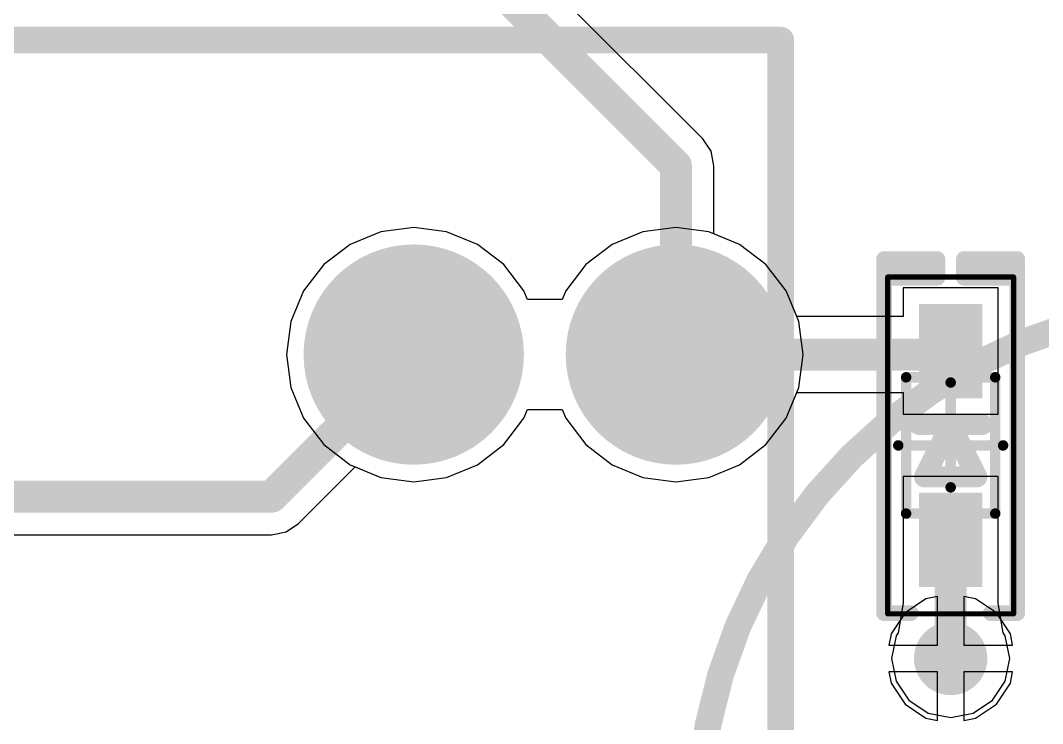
# Model space of a CAD drawing. Header units: millimetres. Extents: x 45 to 209, y 90 to 189.
# Drawn here: x 89.86 to 99.61, y 98.35 to 105.06 of the extents above; entities that cross this region are included whole.
import ezdxf

# ---------------------------------------------------------------- set-up
doc = ezdxf.new("R2010")
doc.units = ezdxf.units.MM
for name, color, linetype in [('BottomLayer', 5, 'Continuous'), ('BottomSolder', 6, 'Continuous'), ('Mechanical13', 56, 'Continuous'), ('Mechanical15', 56, 'Continuous'), ('Mechanical3', 76, 'Continuous'), ('MultiLayer', 9, 'Continuous'), ('PadHoleLayer', 156, 'Continuous'), ('TopLayer', 1, 'Continuous'), ('TopOverlay', 2, 'Continuous'), ('TopPaste', 8, 'Continuous'), ('TopSolder', 216, 'Continuous'), ('ViaHoleLayer', 16, 'Continuous')]:
    doc.layers.add(name, color=color, linetype=linetype)

# ---------------------------------------------------------------- blocks, each defined once
blk = doc.blocks.new('7EF2B92C_0FC9_4C85_B662_5CEC65BFCCC4_6')
at = {"layer": 'BottomLayer', "const_width": 1.00000054}
for points in [[(4.50000116, -2.50000008, 1), (5.49999916, -2.50000008, 1)], [(4.50000116, -5.00000016, 1), (5.49999916, -5.00000016, 1)]]:
    blk.add_lwpolyline(points, format="xyb", close=True, dxfattribs=at)
at = {"layer": 'BottomSolder', "const_width": 1.05080054}
for points in [[(4.47460116, -2.50000008, 1), (5.525399159999999, -2.50000008, 1)], [(4.47460116, -5.00000016, 1), (5.525399159999999, -5.00000016, 1)]]:
    blk.add_lwpolyline(points, format="xyb", close=True, dxfattribs=at)
at = {"layer": 'MultiLayer', "const_width": 1.00000054}
for points in [[(4.50000116, -2.50000008, 1), (5.49999916, -2.50000008, 1)], [(4.50000116, -5.00000016, 1), (5.49999916, -5.00000016, 1)]]:
    blk.add_lwpolyline(points, format="xyb", close=True, dxfattribs=at)
at = {"layer": 'PadHoleLayer', "const_width": 0.5999987999999999}
for points in [[(4.700000759999999, -2.50000008, 1), (5.29999956, -2.50000008, 1)], [(4.700000759999999, -5.00000016, 1), (5.29999956, -5.00000016, 1)]]:
    blk.add_lwpolyline(points, format="xyb", close=True, dxfattribs=at)
at = {"layer": 'TopLayer', "const_width": 1.00000054}
for points in [[(4.50000116, -2.50000008, 1), (5.49999916, -2.50000008, 1)], [(4.50000116, -5.00000016, 1), (5.49999916, -5.00000016, 1)]]:
    blk.add_lwpolyline(points, format="xyb", close=True, dxfattribs=at)
at = {"layer": 'TopOverlay', "const_width": 0.254}
for points in [[(7.999999239999999, 6.000000699999999), (7.999999239999999, -6.000000699999999)], [(-2.99999908, -6.000000699999999), (7.999999239999999, -6.000000699999999)]]:
    blk.add_lwpolyline(points, dxfattribs=at)
at = {"layer": 'TopOverlay', "const_width": 0.127}
blk.add_lwpolyline([(7.936499239999999, -6.000000699999999, 1), (8.063499239999999, -6.000000699999999, 1)], format="xyb", close=True, dxfattribs=at)
blk.add_lwpolyline([(7.936499239999999, -6.000000699999999, 1), (8.063499239999999, -6.000000699999999, 1)], format="xyb", close=True, dxfattribs=at)
at = {"layer": 'TopSolder', "const_width": 1.05080054}
for points in [[(4.47460116, -2.50000008, 1), (5.525399159999999, -2.50000008, 1)], [(4.47460116, -5.00000016, 1), (5.525399159999999, -5.00000016, 1)]]:
    blk.add_lwpolyline(points, format="xyb", close=True, dxfattribs=at)
blk = doc.blocks.new('FIDUCIAL_IPC_7351A_65')
at = {"layer": 'Mechanical3', "const_width": 0.254}
blk.add_lwpolyline([(5.00000016, 0, 1), (-5.00000016, 0, 1)], format="xyb", close=True, dxfattribs=at)
blk = doc.blocks.new('SOD523F_71')
at = {"layer": 'Mechanical13', "const_width": 0.0999998}
for points in [[(-0.65000124, 0.4250004199999999), (-0.65000124, -0.4250004199999999)], [(-0.65000124, 0.4250004199999999), (0.6499986999999999, 0.4250004199999999)], [(0.6499986999999999, 0.4250004199999999), (0.6499986999999999, -0.4250004199999999)], [(-0.65000124, -0.4250004199999999), (0.6499986999999999, -0.4250004199999999)]]:
    blk.add_lwpolyline(points, dxfattribs=at)
at = {"layer": 'Mechanical13', "const_width": 0.0499999}
for points in [[(-0.67499992, 0.4250004199999999, 1), (-0.62500256, 0.4250004199999999, 1)], [(-0.67499992, 0.4250004199999999, 1), (-0.62500256, 0.4250004199999999, 1)], [(0.62500002, 0.4250004199999999, 1), (0.67499738, 0.4250004199999999, 1)], [(0.62500002, 0.4250004199999999, 1), (0.67499738, 0.4250004199999999, 1)], [(-0.67499992, -0.4250004199999999, 1), (-0.62500256, -0.4250004199999999, 1)], [(-0.67499992, -0.4250004199999999, 1), (-0.62500256, -0.4250004199999999, 1)], [(0.62500002, -0.4250004199999999, 1), (0.67499738, -0.4250004199999999, 1)], [(0.62500002, -0.4250004199999999, 1), (0.67499738, -0.4250004199999999, 1)]]:
    blk.add_lwpolyline(points, format="xyb", close=True, dxfattribs=at)
at = {"layer": 'Mechanical15'}
for points, const_width in [([(-1.60600136, 0.5999987999999999), (-1.60600136, -0.5999987999999999)], 0.0499999), ([(-1.60600136, 0.5999987999999999), (1.60599882, 0.5999987999999999)], 0.0499999), ([(1.60599882, 0.5999987999999999), (1.60599882, -0.5999987999999999)], 0.0499999), ([(0, 0.499999), (0, -0.499999)], 0.0999998), ([(-0.40000174, 0), (0.5999987999999999, 0)], 0.0999998), ([(-1.60600136, -0.5999987999999999), (1.60599882, -0.5999987999999999)], 0.0499999)]:
    blk.add_lwpolyline(points, dxfattribs=dict(at, const_width=const_width))
for points, const_width in [([(-1.6185007, 0.5999987999999999, 1), (-1.59350202, 0.5999987999999999, 1)], 0.02499868), ([(-1.6185007, 0.5999987999999999, 1), (-1.59350202, 0.5999987999999999, 1)], 0.02499868), ([(1.59349948, 0.5999987999999999, 1), (1.61849816, 0.5999987999999999, 1)], 0.02499868), ([(1.59349948, 0.5999987999999999, 1), (1.61849816, 0.5999987999999999, 1)], 0.02499868), ([(-0.02499868, 0.499999, 1), (0.02499868, 0.499999, 1)], 0.0499999), ([(-0.4250004199999999, 0, 1), (-0.37500306, 0, 1)], 0.0499999), ([(0.57500012, 0, 1), (0.62499748, 0, 1)], 0.0499999), ([(-0.02499868, -0.499999, 1), (0.02499868, -0.499999, 1)], 0.0499999), ([(-1.6185007, -0.5999987999999999, 1), (-1.59350202, -0.5999987999999999, 1)], 0.02499868), ([(-1.6185007, -0.5999987999999999, 1), (-1.59350202, -0.5999987999999999, 1)], 0.02499868), ([(1.59349948, -0.5999987999999999, 1), (1.61849816, -0.5999987999999999, 1)], 0.02499868), ([(1.59349948, -0.5999987999999999, 1), (1.61849816, -0.5999987999999999, 1)], 0.02499868)]:
    blk.add_lwpolyline(points, format="xyb", close=True, dxfattribs=dict(at, const_width=const_width))
at = {"layer": 'TopLayer'}
for points in [[(-0.50000154, -0.2499995), (-0.50000154, 0.2499995), (-1.29999994, -0.2499995), (-1.29999994, 0.2499995)], [(1.29999994, -0.2499995), (1.29999994, 0.2499995), (0.50000154, -0.2499995), (0.50000154, 0.2499995)]]:
    blk.add_solid(points, dxfattribs=at)
at = {"layer": 'TopOverlay'}
for points, const_width in [([(-1.59999934, 0.635), (1.651, 0.635)], 0.1499997), ([(-1.59999934, 0.635), (-1.59999934, 0.3809999999999999)], 0.1499997), ([(1.59999934, 0.635), (1.778, 0.635)], 0.1499997), ([(1.59999934, 0.635), (1.59999934, 0.127)], 0.1499997), ([(1.778, 0.635), (1.778, 0.127)], 0.1499997), ([(0.1999996, 0.2999994), (0.1999996, -0.2999994)], 0.1999996), ([(-0.2999994, 0.2499995), (-0.2999994, -0.0999998)], 0.1999996), ([(-0.2999994, 0.2499995), (0.1999996, 0)], 0.1999996), ([(1.59999934, 0.127), (1.778, 0.127)], 0.1499997), ([(0.1999996, 0), (-0.2999994, -0.2499995)], 0.1999996), ([(-0.2999994, -0.0999998), (-0.2999994, -0.2499995)], 0.1999996), ([(1.59999934, -0.127), (1.59999934, -0.635)], 0.1499997), ([(1.59999934, -0.127), (1.778, -0.127)], 0.1499997), ([(1.778, -0.127), (1.778, -0.635)], 0.1499997), ([(-1.59999934, -0.3809999999999999), (-1.59999934, -0.635)], 0.1499997), ([(-1.59999934, -0.635), (1.651, -0.635)], 0.1499997), ([(1.59999934, -0.635), (1.778, -0.635)], 0.1499997)]:
    blk.add_lwpolyline(points, dxfattribs=dict(at, const_width=const_width))
for points, const_width in [([(-1.6374999, 0.635, 1), (-1.56249878, 0.635, 1)], 0.07499858), ([(-1.6374999, 0.635, 1), (-1.56249878, 0.635, 1)], 0.07499858), ([(1.56249878, 0.635, 1), (1.6374999, 0.635, 1)], 0.07499858), ([(1.56249878, 0.635, 1), (1.6374999, 0.635, 1)], 0.07499858), ([(1.61349944, 0.635, 1), (1.68850056, 0.635, 1)], 0.07499858), ([(1.74049944, 0.635, 1), (1.81550056, 0.635, 1)], 0.07499858), ([(1.74049944, 0.635, 1), (1.81550056, 0.635, 1)], 0.07499858), ([(-1.6374999, 0.3809999999999999, 1), (-1.56249878, 0.3809999999999999, 1)], 0.07499858), ([(0.1499997, 0.2999994, 1), (0.2499995, 0.2999994, 1)], 0.0999998), ([(-0.3499993, 0.2499995, 1), (-0.2499995, 0.2499995, 1)], 0.0999998), ([(-0.3499993, 0.2499995, 1), (-0.2499995, 0.2499995, 1)], 0.0999998), ([(1.56249878, 0.127, 1), (1.6374999, 0.127, 1)], 0.07499858), ([(1.56249878, 0.127, 1), (1.6374999, 0.127, 1)], 0.07499858), ([(1.74049944, 0.127, 1), (1.81550056, 0.127, 1)], 0.07499858), ([(1.74049944, 0.127, 1), (1.81550056, 0.127, 1)], 0.07499858), ([(0.1499997, 0, 1), (0.2499995, 0, 1)], 0.0999998), ([(0.1499997, 0, 1), (0.2499995, 0, 1)], 0.0999998), ([(-0.3499993, -0.0999998, 1), (-0.2499995, -0.0999998, 1)], 0.0999998), ([(-0.3499993, -0.0999998, 1), (-0.2499995, -0.0999998, 1)], 0.0999998), ([(1.56249878, -0.127, 1), (1.6374999, -0.127, 1)], 0.07499858), ([(1.56249878, -0.127, 1), (1.6374999, -0.127, 1)], 0.07499858), ([(1.74049944, -0.127, 1), (1.81550056, -0.127, 1)], 0.07499858), ([(1.74049944, -0.127, 1), (1.81550056, -0.127, 1)], 0.07499858), ([(-0.3499993, -0.2499995, 1), (-0.2499995, -0.2499995, 1)], 0.0999998), ([(-0.3499993, -0.2499995, 1), (-0.2499995, -0.2499995, 1)], 0.0999998), ([(0.1499997, -0.2999994, 1), (0.2499995, -0.2999994, 1)], 0.0999998), ([(-1.6374999, -0.3809999999999999, 1), (-1.56249878, -0.3809999999999999, 1)], 0.07499858), ([(-1.6374999, -0.635, 1), (-1.56249878, -0.635, 1)], 0.07499858), ([(-1.6374999, -0.635, 1), (-1.56249878, -0.635, 1)], 0.07499858), ([(1.56249878, -0.635, 1), (1.6374999, -0.635, 1)], 0.07499858), ([(1.56249878, -0.635, 1), (1.6374999, -0.635, 1)], 0.07499858), ([(1.61349944, -0.635, 1), (1.68850056, -0.635, 1)], 0.07499858), ([(1.74049944, -0.635, 1), (1.81550056, -0.635, 1)], 0.07499858), ([(1.74049944, -0.635, 1), (1.81550056, -0.635, 1)], 0.07499858)]:
    blk.add_lwpolyline(points, format="xyb", close=True, dxfattribs=dict(at, const_width=const_width))
for points in [[(1.59999934, 0.127), (1.77799746, 0.127), (1.59999934, 0.635), (1.77799746, 0.635)], [(1.5999968, -0.6000165799999999), (1.7999964, -0.6000165799999999), (1.5999968, -0.12701778), (1.7999964, -0.12701778)]]:
    blk.add_solid(points, dxfattribs=at)
at = {"layer": 'TopPaste'}
for points in [[(-0.50000154, -0.2499995), (-0.50000154, 0.2499995), (-1.29999994, -0.2499995), (-1.29999994, 0.2499995)], [(1.29999994, -0.2499995), (1.29999994, 0.2499995), (0.50000154, -0.2499995), (0.50000154, 0.2499995)]]:
    blk.add_solid(points, dxfattribs=at)
at = {"layer": 'TopSolder'}
for points in [[(-0.44920154, -0.3007995), (-0.44920154, 0.3007995), (-1.35079994, -0.3007995), (-1.35079994, 0.3007995)], [(1.35079994, -0.3007995), (1.35079994, 0.3007995), (0.44920154, -0.3007995), (0.44920154, 0.3007995)]]:
    blk.add_solid(points, dxfattribs=at)

msp = doc.modelspace()

# ---------------------------------------------------------------- linework, layer by layer
at = {"layer": 'BottomLayer'}
for p, q in [((93.29573923999999, 103.0445615), (93.00304742, 102.92332222)), ((93.60983818, 103.0859127), (93.29573923999999, 103.0445615)), ((93.92393712, 103.0445615), (93.60983818, 103.0859127)), ((94.21662893999999, 102.92332222), (93.92393712, 103.0445615)), ((95.79573932, 103.0445615), (95.5030475, 102.92332222)), ((96.10983826, 103.0859127), (95.79573932, 103.0445615)), ((96.4239372, 103.0445615), (96.10983826, 103.0859127)), ((96.71662902, 102.92332222), (96.4239372, 103.0445615)), ((93.00304742, 102.92332222), (92.75170426, 102.73046256)), ((94.4679721, 102.73046256), (94.21662893999999, 102.92332222)), ((95.5030475, 102.92332222), (95.25170433999999, 102.73046256)), ((96.96797217999999, 102.73046256), (96.71662902, 102.92332222)), ((92.75170426, 102.73046256), (92.55884459999999, 102.47912194)), ((94.66083176, 102.47912194), (94.4679721, 102.73046256)), ((95.25170433999999, 102.73046256), (95.05884467999999, 102.47912194)), ((97.16083184, 102.47912194), (96.96797217999999, 102.73046256)), ((92.55884459999999, 102.47912194), (92.43760532, 102.18642758)), ((94.69488046, 102.39691992), (94.66083176, 102.47912194)), ((95.05884467999999, 102.47912194), (95.02479598, 102.39691992)), ((97.28207112, 102.18642758), (97.16083184, 102.47912194)), ((95.02479598, 102.39691992), (94.69488046, 102.39691992)), ((92.43760532, 102.18642758), (92.39625412, 101.87232864)), ((97.32342231999999, 101.87232864), (97.28207112, 102.18642758)), ((92.39625412, 101.87232864), (92.43760532, 101.5582297)), ((97.28207112, 101.5582297), (97.32342231999999, 101.87232864)), ((92.43760532, 101.5582297), (92.55884459999999, 101.26553534)), ((97.16083184, 101.26553534), (97.28207112, 101.5582297)), ((92.55884459999999, 101.26553534), (92.75170426, 101.01419472)), ((94.4679721, 101.01419472), (94.66083176, 101.26553534)), ((94.66083176, 101.26553534), (94.69488046, 101.34773736)), ((94.69488046, 101.34773736), (95.02479598, 101.34773736)), ((95.02479598, 101.34773736), (95.05884467999999, 101.26553534)), ((95.05884467999999, 101.26553534), (95.25170433999999, 101.01419472)), ((96.96797217999999, 101.01419472), (97.16083184, 101.26553534)), ((92.75170426, 101.01419472), (93.00304742, 100.82133506)), ((94.21662893999999, 100.82133506), (94.4679721, 101.01419472)), ((95.25170433999999, 101.01419472), (95.5030475, 100.82133506)), ((96.71662902, 100.82133506), (96.96797217999999, 101.01419472)), ((93.00304742, 100.82133506), (93.29573923999999, 100.70009578)), ((93.92393712, 100.70009578), (94.21662893999999, 100.82133506)), ((95.5030475, 100.82133506), (95.79573932, 100.70009578)), ((96.4239372, 100.70009578), (96.71662902, 100.82133506)), ((93.29573923999999, 100.70009578), (93.60983818, 100.65874458)), ((93.60983818, 100.65874458), (93.92393712, 100.70009578)), ((95.79573932, 100.70009578), (96.10983826, 100.65874458)), ((96.10983826, 100.65874458), (96.4239372, 100.70009578)), ((98.49416928, 99.54255427999999), (98.29437795999999, 99.4090595)), ((98.60283809999999, 99.56416967999999), (98.49416928, 99.54255427999999)), ((98.60283809999999, 99.10059936), (98.60283809999999, 99.56416967999999)), ((98.96550692, 99.54255427999999), (98.85683809999999, 99.56416967999999)), ((98.85683809999999, 99.56416967999999), (98.85683809999999, 99.10059936)), ((99.16529824, 99.4090595), (98.96550692, 99.54255427999999)), ((98.29437795999999, 99.4090595), (98.16088318, 99.20926818)), ((99.29879301999999, 99.20926818), (99.16529824, 99.4090595)), ((98.16088318, 99.20926818), (98.13926778, 99.10059936)), ((99.32040841999999, 99.10059936), (99.29879301999999, 99.20926818)), ((98.13926778, 99.10059936), (98.60283809999999, 99.10059936)), ((98.85683809999999, 99.10059936), (99.32040841999999, 99.10059936)), ((98.60283809999999, 98.84659936), (98.13926778, 98.84659936)), ((98.13926778, 98.84659936), (98.16088318, 98.73793054)), ((98.60283809999999, 98.38302903999998), (98.60283809999999, 98.84659936)), ((99.32040841999999, 98.84659936), (98.85683809999999, 98.84659936)), ((98.85683809999999, 98.84659936), (98.85683809999999, 98.38302903999998)), ((99.29879301999999, 98.73793054), (99.32040841999999, 98.84659936)), ((98.16088318, 98.73793054), (98.29437795999999, 98.53813921999999)), ((99.16529824, 98.53813921999999), (99.29879301999999, 98.73793054)), ((98.29437795999999, 98.53813921999999), (98.49416928, 98.40464444)), ((98.96550692, 98.40464444), (99.16529824, 98.53813921999999)), ((98.49416928, 98.40464444), (98.60283809999999, 98.38302903999998)), ((98.85683809999999, 98.38302903999998), (98.96550692, 98.40464444))]:
    msp.add_line(p, q, dxfattribs=at)
at = {"layer": 'BottomLayer', "const_width": 0.3499993}
msp.add_lwpolyline([(98.55483717999999, 98.97359936, 1), (98.90483902, 98.97359936, 1)], format="xyb", close=True, dxfattribs=at)
at = {"layer": 'Mechanical3', "const_width": 0.3048}
for points in [[(93.30983624, 101.1223276), (93.90983503999999, 102.62232968)], [(93.30983624, 101.1223276), (93.30983624, 102.62232968)], [(93.30983624, 102.62232968), (93.90983503999999, 101.1223276)], [(93.3457239, 101.10797406), (93.94572269999999, 102.60797614)], [(93.3457239, 101.10797406), (93.3457239, 102.60797614)], [(93.3457239, 102.60797614), (93.94572269999999, 101.10797406)], [(93.90983503999999, 101.1223276), (93.90983503999999, 102.62232968)], [(93.94572269999999, 101.10797406), (93.94572269999999, 102.60797614)], [(95.80983632, 102.62232968), (96.40983512, 101.1223276)], [(95.80983632, 101.1223276), (96.40983512, 102.62232968)], [(95.80983632, 101.1223276), (95.80983632, 102.62232968)], [(95.84572398, 102.60797614), (96.44572278, 101.10797406)], [(95.84572398, 101.10797406), (96.44572278, 102.60797614)], [(95.84572398, 101.10797406), (95.84572398, 102.60797614)], [(96.40983512, 101.1223276), (96.40983512, 102.62232968)], [(96.44572278, 101.10797406), (96.44572278, 102.60797614)]]:
    msp.add_lwpolyline(points, dxfattribs=at)
at = {"layer": 'Mechanical3', "const_width": 0.1524}
for points in [[(93.23363624, 102.62232968, 1), (93.38603624, 102.62232968, 1)], [(93.23363624, 102.62232968, 1), (93.38603624, 102.62232968, 1)], [(93.2695239, 102.60797614, 1), (93.4219239, 102.60797614, 1)], [(93.2695239, 102.60797614, 1), (93.4219239, 102.60797614, 1)], [(93.83363504, 102.62232968, 1), (93.98603503999999, 102.62232968, 1)], [(93.83363504, 102.62232968, 1), (93.98603503999999, 102.62232968, 1)], [(93.8695227, 102.60797614, 1), (94.02192269999999, 102.60797614, 1)], [(93.8695227, 102.60797614, 1), (94.02192269999999, 102.60797614, 1)], [(95.73363631999999, 102.62232968, 1), (95.88603632, 102.62232968, 1)], [(95.73363631999999, 102.62232968, 1), (95.88603632, 102.62232968, 1)], [(95.76952397999999, 102.60797614, 1), (95.92192397999999, 102.60797614, 1)], [(95.76952397999999, 102.60797614, 1), (95.92192397999999, 102.60797614, 1)], [(96.33363512, 102.62232968, 1), (96.48603511999998, 102.62232968, 1)], [(96.33363512, 102.62232968, 1), (96.48603511999998, 102.62232968, 1)], [(96.36952278, 102.60797614, 1), (96.52192278, 102.60797614, 1)], [(96.36952278, 102.60797614, 1), (96.52192278, 102.60797614, 1)], [(93.23363624, 101.1223276, 1), (93.38603624, 101.1223276, 1)], [(93.23363624, 101.1223276, 1), (93.38603624, 101.1223276, 1)], [(93.83363504, 101.1223276, 1), (93.98603503999999, 101.1223276, 1)], [(93.83363504, 101.1223276, 1), (93.98603503999999, 101.1223276, 1)], [(95.73363631999999, 101.1223276, 1), (95.88603632, 101.1223276, 1)], [(95.73363631999999, 101.1223276, 1), (95.88603632, 101.1223276, 1)], [(96.33363512, 101.1223276, 1), (96.48603511999998, 101.1223276, 1)], [(96.33363512, 101.1223276, 1), (96.48603511999998, 101.1223276, 1)], [(93.2695239, 101.10797406, 1), (93.4219239, 101.10797406, 1)], [(93.2695239, 101.10797406, 1), (93.4219239, 101.10797406, 1)], [(93.8695227, 101.10797406, 1), (94.02192269999999, 101.10797406, 1)], [(93.8695227, 101.10797406, 1), (94.02192269999999, 101.10797406, 1)], [(95.76952397999999, 101.10797406, 1), (95.92192397999999, 101.10797406, 1)], [(95.76952397999999, 101.10797406, 1), (95.92192397999999, 101.10797406, 1)], [(96.36952278, 101.10797406, 1), (96.52192278, 101.10797406, 1)], [(96.36952278, 101.10797406, 1), (96.52192278, 101.10797406, 1)]]:
    msp.add_lwpolyline(points, format="xyb", close=True, dxfattribs=at)
at = {"layer": 'MultiLayer', "const_width": 0.3499993}
msp.add_lwpolyline([(98.55483717999999, 98.97359936, 1), (98.90483902, 98.97359936, 1)], format="xyb", close=True, dxfattribs=at)
at = {"layer": 'TopLayer'}
for p, q in [((96.36621316, 103.93082084), (95.01323389999999, 105.2838001)), ((96.44480584, 103.81319344), (96.36621316, 103.93082084)), ((96.47240801999999, 103.67444594), (96.44480584, 103.81319344)), ((96.47240547999999, 103.67443324), (96.47240801999999, 103.67444594)), ((96.47240547999999, 103.02448534), (96.47240547999999, 103.67443324)), ((96.71662902, 102.92332222), (96.47240547999999, 103.02448534)), ((96.96797217999999, 102.73046256), (96.71662902, 102.92332222)), ((97.16083184, 102.47912194), (96.96797217999999, 102.73046256)), ((97.26199496, 102.23489586), (97.16083184, 102.47912194)), ((99.1830376, 102.5087993), (98.27663859999998, 102.5087993)), ((98.27663859999998, 102.5087993), (98.27663859999998, 102.23489586)), ((99.1830376, 101.3024009), (99.1830376, 102.5087993)), ((98.27663859999998, 102.23489586), (97.26199496, 102.23489586)), ((97.16083184, 101.26553534), (97.26199496, 101.50976142)), ((97.26199496, 101.50976142), (98.27663859999998, 101.50976142)), ((98.27663859999998, 101.50976142), (98.27663859999998, 101.3024009)), ((94.4679721, 101.01419472), (94.66083176, 101.26553534)), ((94.66083176, 101.26553534), (94.69488046, 101.34773736)), ((94.69488046, 101.34773736), (95.02479598, 101.34773736)), ((95.02479598, 101.34773736), (95.05884467999999, 101.26553534)), ((95.05884467999999, 101.26553534), (95.25170433999999, 101.01419472)), ((96.96797217999999, 101.01419472), (97.16083184, 101.26553534)), ((98.27663859999998, 101.3024009), (99.1830376, 101.3024009)), ((94.21662893999999, 100.82133506), (94.4679721, 101.01419472)), ((95.25170433999999, 101.01419472), (95.5030475, 100.82133506)), ((96.71662902, 100.82133506), (96.96797217999999, 101.01419472)), ((92.51061254, 100.2603532), (93.0515157, 100.8012589)), ((93.0515157, 100.8012589), (93.29573923999999, 100.70009578)), ((93.92393712, 100.70009578), (94.21662893999999, 100.82133506)), ((95.5030475, 100.82133506), (95.79573932, 100.70009578)), ((96.4239372, 100.70009578), (96.71662902, 100.82133506)), ((93.29573923999999, 100.70009578), (93.60983818, 100.65874458)), ((93.60983818, 100.65874458), (93.92393712, 100.70009578)), ((95.79573932, 100.70009578), (96.10983826, 100.65874458)), ((96.10983826, 100.65874458), (96.4239372, 100.70009578)), ((99.1830376, 100.70879782), (98.27663859999998, 100.70879782)), ((98.27663859999998, 100.70879782), (98.27663859999998, 99.50240196)), ((99.1830376, 99.50240196), (99.1830376, 100.70879782)), ((92.39298514, 100.18176052), (92.51061254, 100.2603532)), ((84.23161462, 100.15416088), (92.25422493999999, 100.15416088)), ((92.25422493999999, 100.15416088), (92.25423763999999, 100.15415834)), ((92.25423763999999, 100.15415834), (92.39298514, 100.18176052)), ((98.27663605999999, 99.50239941999999), (98.22772074, 99.217861)), ((98.27663859999998, 99.50240196), (98.27663605999999, 99.50239941999999)), ((99.18304013999999, 99.50240196), (99.1830376, 99.50240196)), ((99.23195546, 99.217861), (99.18304013999999, 99.50240196)), ((98.22772074, 99.217861), (98.20873423999998, 99.18944601999999)), ((99.25094195999999, 99.18944601999999), (99.23195546, 99.217861)), ((98.20873423999998, 99.18944601999999), (98.16580062, 98.97359936)), ((99.29387557999999, 98.97359936), (99.25094195999999, 99.18944601999999)), ((98.16580062, 98.97359936), (98.20873423999998, 98.7577527)), ((99.25094195999999, 98.7577527), (99.29387557999999, 98.97359936)), ((98.20873423999998, 98.7577527), (98.33100221999999, 98.57476348)), ((99.12867397999999, 98.57476348), (99.25094195999999, 98.7577527)), ((98.33100221999999, 98.57476348), (98.51399144, 98.4524955)), ((98.94568475999999, 98.4524955), (99.12867397999999, 98.57476348)), ((98.51399144, 98.4524955), (98.7298381, 98.40956188)), ((98.7298381, 98.40956188), (98.94568475999999, 98.4524955))]:
    msp.add_line(p, q, dxfattribs=at)
at = {"layer": 'TopLayer', "const_width": 0.3048}
for points in [[(93.79468159999999, 105.9896026), (96.10983826, 103.67444594)], [(96.10983826, 101.87232864), (96.10983826, 103.67444594)], [(92.25423763999999, 100.5167281), (93.60983818, 101.87232864)], [(96.10983826, 101.87232864), (98.51195435999999, 101.87232864)], [(98.51195435999999, 101.87232864), (98.6206816, 101.7636014)], [(84.23160191999999, 100.5167281), (92.25423763999999, 100.5167281)], [(98.7298381, 98.97359936), (98.7298381, 100.10559862)]]:
    msp.add_lwpolyline(points, dxfattribs=at)
at = {"layer": 'TopLayer'}
for points, const_width in [([(96.03363825999999, 103.67444594, 1), (96.18603825999999, 103.67444594, 1)], 0.1524), ([(96.03363825999999, 103.67444594, 1), (96.18603825999999, 103.67444594, 1)], 0.1524), ([(93.53363818, 101.87232864, 1), (93.68603818, 101.87232864, 1)], 0.1524), ([(96.03363825999999, 101.87232864, 1), (96.18603825999999, 101.87232864, 1)], 0.1524), ([(96.03363825999999, 101.87232864, 1), (96.18603825999999, 101.87232864, 1)], 0.1524), ([(98.43575435999999, 101.87232864, 1), (98.58815435999999, 101.87232864, 1)], 0.1524), ([(98.43575435999999, 101.87232864, 1), (98.58815435999999, 101.87232864, 1)], 0.1524), ([(98.54448159999998, 101.7636014, 1), (98.6968816, 101.7636014, 1)], 0.1524), ([(92.17803764, 100.5167281, 1), (92.33043764, 100.5167281, 1)], 0.1524), ([(92.17803764, 100.5167281, 1), (92.33043764, 100.5167281, 1)], 0.1524), ([(98.6536381, 100.10559862, 1), (98.8060381, 100.10559862, 1)], 0.1524), ([(98.55483717999999, 98.97359936, 1), (98.90483902, 98.97359936, 1)], 0.3499993), ([(98.6536381, 98.97359936, 1), (98.8060381, 98.97359936, 1)], 0.1524)]:
    msp.add_lwpolyline(points, format="xyb", close=True, dxfattribs=dict(at, const_width=const_width))
at = {"layer": 'ViaHoleLayer', "const_width": 0.17499838}
msp.add_lwpolyline([(98.64233764, 98.97359936, 1), (98.81733856, 98.97359936, 1)], format="xyb", close=True, dxfattribs=at)

# ---------------------------------------------------------------- block references
at = {"rotation": 90}
for name, p in [('7EF2B92C_0FC9_4C85_B662_5CEC65BFCCC4_6', (91.10983809999999, 96.87232848)), ('SOD523F_71', (98.7298381, 101.00559936))]:
    msp.add_blockref(name, p, dxfattribs=at)
msp.add_blockref('FIDUCIAL_IPC_7351A_65', (101.32068128, 97.36560155999999))

doc.saveas('drawing.dxf')
